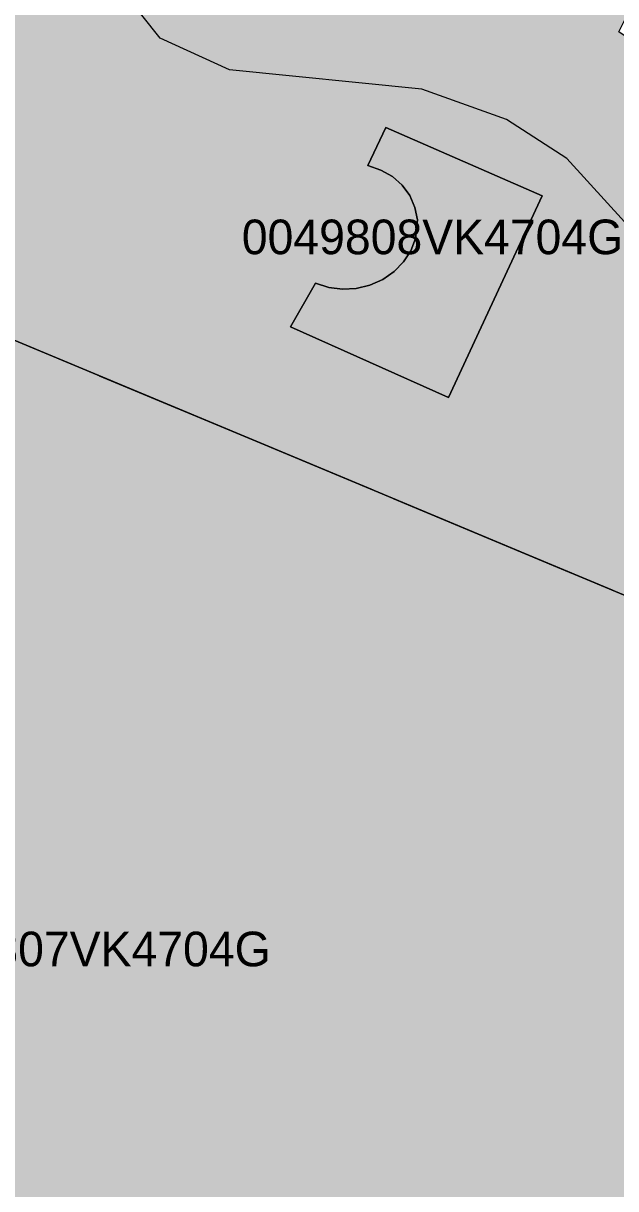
# Model space of a CAD drawing. Header units: metres. Extents: x -6 to 1255, y -2 to 532.
# Drawn here: x 254.82 to 271.91, y 215.1 to 248.74 of the extents above; entities that cross this region are included whole.
import ezdxf

# ---------------------------------------------------------------- set-up
doc = ezdxf.new("R2010")
doc.units = ezdxf.units.M
doc.header["$MEASUREMENT"] = 0
for name, color, linetype, lineweight, true_color in [('TPX_BUILDINGS', 7, 'CONTINUOUS', 0, 0x000000), ('TPX_BUILDINGS_HATCH', 7, 'CONTINUOUS', 0, 0xf0f0f0), ('TPX_BUILDINGS_SHADOWS_HATCH', 7, 'CONTINUOUS', 0, 0x000000), ('TPX_BUILDINGS_SHADOWS_OUTLINES', 7, 'CONTINUOUS', 0, 0x000000), ('TPX_CADASTRES', 7, 'CONTINUOUS', 0, 0x646464), ('TPX_CADASTRES_TEXT', 7, 'CONTINUOUS', 0, 0x000000), ('TPX_RELIEF_CONTOUR_LINES', 7, 'CONTINUOUS', 0, 0x969696)]:
    doc.layers.add(name, color=color, linetype=linetype, lineweight=lineweight, true_color=true_color)

msp = doc.modelspace()

# ---------------------------------------------------------------- hatches: boundary and pattern name
at = {"layer": 'TPX_BUILDINGS_HATCH'}
h = msp.add_hatch(color=256, dxfattribs=at)
h.paths.add_polyline_path([(255.763, 256.942), (250.073, 241.462), (254.553, 239.592), (264.942, 235.252), (272.022, 232.292), (275.522, 230.832), (277.682, 230.642), (278.462, 232.512), (281.182, 239.072), (282.962, 241.142), (272.003, 248.492), (272.343, 249.162), (266.813, 251.752), (264.193, 252.982), (264.052, 253.048), (260.313, 254.802), (259.773, 255.052), (259.579, 255.143), (255.763, 256.942)])
h.paths.add_polyline_path([(262.533, 239.972), (263.253, 241.232), (263.633, 241.112), (264.033, 241.062), (264.423, 241.082), (264.823, 241.182), (265.193, 241.342), (265.523, 241.572), (265.793, 241.852), (266.003, 242.172), (266.133, 242.522), (266.193, 243.062), (266.123, 243.422), (265.973, 243.762), (265.753, 244.062), (265.473, 244.312), (265.133, 244.502), (264.763, 244.632), (265.283, 245.732), (269.793, 243.752), (267.092, 237.932), (262.533, 239.972)], flags=16)
msp.add_hatch(color=256, dxfattribs=at).paths.add_polyline_path([(241.452, 218.032), (237.622, 207.612), (239.622, 203.862), (239.752, 203.752), (239.922, 203.692), (240.112, 203.732), (245.324, 205.423), (250.932, 207.242), (251.241, 207.342), (260.145, 210.232), (264.612, 211.682), (275.252, 215.132), (275.302, 218.142), (275.305, 218.302), (275.318, 219.059), (275.412, 224.392), (275.442, 226.412), (275.452, 226.822), (275.522, 230.832), (272.189, 232.222), (272.022, 232.292), (270.23, 233.041), (264.942, 235.252), (264.858, 235.287), (254.553, 239.592), (250.073, 241.462), (248.642, 237.565), (246.643, 232.122), (241.599, 218.43), (241.452, 218.032)])
at = {"layer": 'TPX_BUILDINGS_SHADOWS_HATCH'}
for points in [[(263.253, 241.232), (262.533, 239.972), (267.092, 237.932), (269.793, 243.752), (265.283, 245.732), (264.763, 244.632), (265.133, 244.502), (265.473, 244.312), (265.753, 244.062), (265.973, 243.762), (266.123, 243.422), (266.193, 243.062), (266.133, 242.522), (266.003, 242.172), (265.793, 241.852), (265.523, 241.573), (265.193, 241.342), (264.823, 241.182), (264.423, 241.082), (264.033, 241.062), (263.633, 241.112), (263.253, 241.232)], [(261.677, 236.616), (257.011, 238.565), (261.677, 236.616), (264.858, 235.287), (264.923, 235.26), (261.677, 236.616)], [(271.825, 232.374), (265.514, 235.013), (270.23, 233.041), (271.825, 232.374)]]:
    msp.add_hatch(color=256, dxfattribs=at).paths.add_polyline_path(points)

# ---------------------------------------------------------------- linework, layer by layer
at = {"layer": 'TPX_BUILDINGS', "elevation": 0.042}
for points in [[(255.763, 256.942), (250.073, 241.462), (254.553, 239.592), (264.942, 235.252), (272.022, 232.292), (275.522, 230.832), (277.682, 230.642), (278.462, 232.512), (281.182, 239.072), (282.962, 241.142), (272.003, 248.492), (272.343, 249.162), (266.813, 251.752), (264.193, 252.982), (264.052, 253.048), (260.313, 254.802), (259.773, 255.052), (259.579, 255.143)], [(262.533, 239.972), (263.253, 241.232), (263.633, 241.112), (264.033, 241.062), (264.423, 241.082), (264.823, 241.182), (265.193, 241.342), (265.523, 241.572), (265.793, 241.852), (266.003, 242.172), (266.133, 242.522), (266.193, 243.062), (266.123, 243.422), (265.973, 243.762), (265.753, 244.062), (265.473, 244.312), (265.133, 244.502), (264.763, 244.632), (265.283, 245.732), (269.793, 243.752), (267.092, 237.932)]]:
    msp.add_lwpolyline(points, close=True, dxfattribs=at)
msp.add_lwpolyline([(264.612, 211.682), (275.252, 215.132), (275.302, 218.142), (275.305, 218.302), (275.318, 219.059), (275.412, 224.392), (275.442, 226.412), (275.452, 226.822), (275.522, 230.832), (272.189, 232.222), (272.022, 232.292), (270.23, 233.041), (264.942, 235.252), (264.858, 235.287), (254.553, 239.592), (250.073, 241.462), (248.642, 237.565), (246.643, 232.122), (241.599, 218.43), (241.452, 218.032), (237.622, 207.612)], dxfattribs=at)
at = {"layer": 'TPX_BUILDINGS_SHADOWS_OUTLINES', "elevation": 0.039}
for points in [[(263.253, 241.232), (262.533, 239.972), (267.092, 237.932), (269.793, 243.752), (265.283, 245.732), (264.763, 244.632), (265.133, 244.502), (265.473, 244.312), (265.753, 244.062), (265.973, 243.762), (266.123, 243.422), (266.193, 243.062), (266.133, 242.522), (266.003, 242.172), (265.793, 241.852), (265.523, 241.573), (265.193, 241.342), (264.823, 241.182), (264.423, 241.082), (264.033, 241.062), (263.633, 241.112)], [(261.677, 236.616), (257.011, 238.565), (261.677, 236.616), (264.858, 235.287), (264.923, 235.26)], [(271.825, 232.374), (265.514, 235.013), (270.23, 233.041)]]:
    msp.add_lwpolyline(points, close=True, dxfattribs=at)
at = {"layer": 'TPX_CADASTRES', "elevation": 0.024}
for points in [[(255.763, 256.943), (250.073, 241.463), (254.553, 239.593), (264.942, 235.252), (272.022, 232.292), (275.522, 230.832), (277.682, 230.642), (278.462, 232.512), (281.232, 232.222), (285.912, 231.722), (284.972, 236.652), (281.182, 239.072), (282.962, 241.142), (272.003, 248.492), (272.343, 249.162), (266.813, 251.753), (264.193, 252.983), (260.313, 254.803), (259.773, 255.053)], [(243.412, 223.351), (237.707, 207.837), (237.714, 207.475), (239.532, 203.912), (239.91, 203.759), (245.102, 205.434), (254.54, 208.481), (268.258, 212.907), (275.252, 215.132), (275.302, 218.142), (275.412, 224.392), (275.442, 226.412), (275.452, 226.822), (275.522, 230.832), (272.022, 232.292), (264.942, 235.252), (254.553, 239.593), (250.073, 241.463), (248.586, 237.419), (245.345, 228.606)]]:
    msp.add_lwpolyline(points, close=True, dxfattribs=at)
at = {"layer": 'TPX_RELIEF_CONTOUR_LINES', "elevation": 0.045}
msp.add_lwpolyline([(287.961, 248.833), (285.933, 244.836), (282.749, 242.504), (276.754, 241.282), (274.756, 241.378), (272.757, 242.357), (270.501, 244.836), (268.761, 245.96), (266.318, 246.834), (260.768, 247.396), (258.77, 248.307), (256.772, 250.831)], dxfattribs=at)

# ---------------------------------------------------------------- texts
at = {"layer": 'TPX_CADASTRES_TEXT'}
for s, p in [('0049808VK4704G', (261.126, 242.071, 0.024)), ('0049807VK4704G', (250.953, 221.516, 0.024))]:
    msp.add_text(s, height=1, dxfattribs=at).set_placement(p)

doc.saveas('drawing.dxf')
